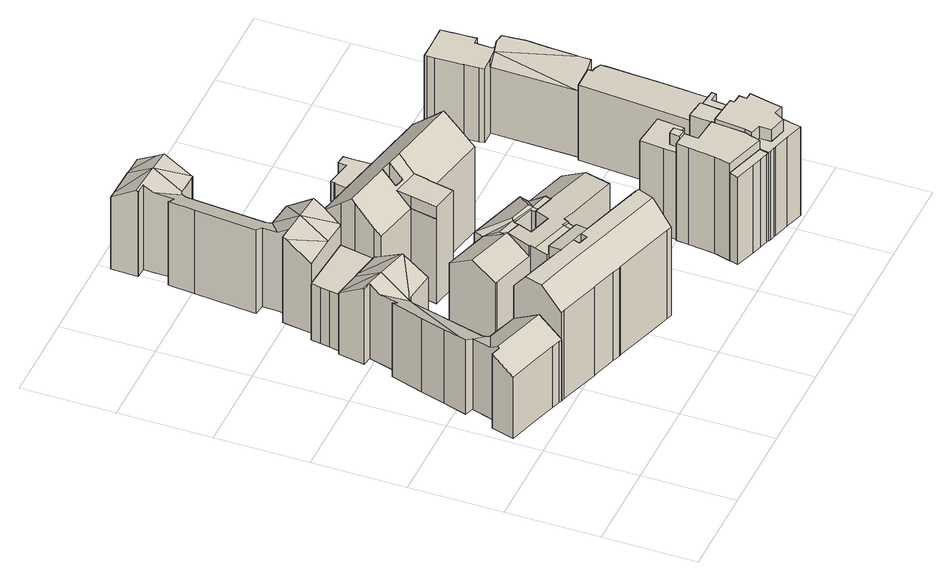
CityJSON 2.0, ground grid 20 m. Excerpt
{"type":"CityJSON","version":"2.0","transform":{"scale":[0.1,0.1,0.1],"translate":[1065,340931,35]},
"CityObjects":{
"building1":{"type":"Building","children":["building1-1","building1-2","building1-3"]},
"building1-1":{"type":"BuildingPart","attributes":{"measuredHeight":18.65,"roofType":"SATTELDACH","HoeheDach":"55","NiedrigsteTraufeDesGebaeudes":"51","Blattnummer":"102081","HoeheGrund":"36"},"parents":["building1"],"geometry":[{"type":"Solid","lod":"2","boundaries":[[[[0,1,2,3,4,5,6,7,8]],[[9,2,1,10]],[[11,12,6,13,14,15]],[[13,16,17,14]],[[13,18,16]],[[19,20,13,6]],[[21,22,23,19,6]],[[20,24,25,18,13]],[[24,26,27,25]],[[21,6,5]],[[28,29,30,31]],[[31,30,32,33]],[[34,4,3,35]],[[36,0,8,37]],[[38,39,40,41]],[[41,40,42,43]],[[43,42,44,45]],[[46,47,48,49]],[[49,48,50,51]],[[51,50,52,53]],[[54,11,15,55]],[[56,23,22,57]],[[58,27,26,59]],[[32,60,10,1,0,36,61,62,63,33]],[[16,18,25,27,58,64,65,66,67,17]],[[19,23,56,68,69,70,59,26,24,20]],[[59,70,69,68,56,57,71,72,34,35,73,74,75,76,46,49,51,53,77,28,31,33,63,62,61,36,37,78,38,41,43,45,79,80,54,55,81,67,66,65,64,58]],[[34,72,71,57,22,21,5,4]],[[9,82,75,74,73,2]],[[44,83,12,11,54,80,79,45]],[[15,14,17,67,81,55]],[[47,46,76,75,82,84]],[[2,73,35,3]],[[8,7,39,38,78,37]],[[77,53,52,85,29,28]],[[6,12,83,44,42,40,39,7]],[[86,84,82,9,10,60]],[[85,52,50,48,47,84,86,60,32,30,29]]]]}]},
"building1-2":{"type":"BuildingPart","attributes":{"measuredHeight":13.83,"roofType":"FLACHDACH","HoeheDach":"51","NiedrigsteTraufeDesGebaeudes":"51","Blattnummer":"102081","HoeheGrund":"37"},"parents":["building1"],"geometry":[{"type":"Solid","lod":"2","boundaries":[[[[87,88,89,90,91,92,93]],[[94,95,96,97,98,99,100]],[[100,99,88,87]],[[99,98,89,88]],[[98,97,90,89]],[[97,96,91,90]],[[96,95,92,91]],[[95,94,93,92]],[[94,100,87,93]]]]}]},
"building1-3":{"type":"BuildingPart","attributes":{"measuredHeight":21.2,"roofType":"SATTELDACH","HoeheDach":"60","NiedrigsteTraufeDesGebaeudes":"56","Blattnummer":"102081","HoeheGrund":"38"},"parents":["building1"],"geometry":[{"type":"Solid","lod":"2","boundaries":[[[[101,102,103]],[[101,104,105,102]],[[104,106,107,108,109,105]],[[110,111,112]],[[110,113,114,115,116,117,118,119,120,111]],[[119,121,122,123,120]],[[119,124,121]],[[125,126,104,101]],[[127,128,129,130,106,104]],[[131,132,127,104]],[[126,133,131,104]],[[134,135,136,119,118]],[[137,138,139,124,119]],[[136,137,119]],[[138,140,139]],[[141,109,108,142]],[[143,144,145,146]],[[147,148,149,150]],[[150,149,151,152]],[[152,151,153,154]],[[155,156,157,158]],[[159,114,113,160]],[[161,123,122,162]],[[163,130,129,164]],[[164,129,128,165]],[[166,135,134,167]],[[168,169,170,166,167,171,172,173,174,155,158,175,163,164,165,176,177,178,179,180,181,182,183,184,185,141,142,186,143,146,187,147,150,152,154,188,189,159,160,190,191,192,193,161,162,194,195,196,197]],[[121,124,139,140,197,196,195,194,162,122]],[[136,135,166,170,169,168,197,140,138,137]],[[144,107,106,157,156,198,116,115,199,153,151,149,148,200,145]],[[103,102,105,109,141,185,184,183]],[[182,181,125,101,103,183]],[[106,130,163,175,158,157]],[[153,199,115,114,159,189,188,154]],[[155,174,173,172,117,116,198,156]],[[112,111,120,123,161,193,192,191]],[[133,179,178,177,132,131]],[[177,176,165,128,127,132]],[[126,125,181,180,179,133]],[[171,167,134,118,117,172]],[[190,160,113,110,112,191]],[[145,200,148,147,187,146]],[[108,107,144,143,186,142]]]]}]},
"building2":{"type":"Building","children":["building2-1","building2-2","building2-3","building2-4"]},
"building2-1":{"type":"BuildingPart","attributes":{"measuredHeight":24.41,"roofType":"PULTDACH","HoeheDach":"60","NiedrigsteTraufeDesGebaeudes":"57","Blattnummer":"102081","HoeheGrund":"36"},"parents":["building2"],"geometry":[{"type":"Solid","lod":"2","boundaries":[[[[201,202,203,204,205,206]],[[204,207,208,209,210,205]],[[211,212,213,214]],[[215,216,217,218]],[[219,201,206,220]],[[221,210,209,222]],[[223,211,214,224]],[[202,225,203]],[[226,227,228,229]],[[229,228,230,231]],[[231,230,232,233]],[[234,235,236,237]],[[237,236,238,239]],[[240,217,216,241]],[[242,243,244,234,237,239,245,223,224,246,247,248,219,220,249,221,222,250,251,252,253,226,229,231,233,254,255,240,241]],[[243,242,241,216,215,256]],[[218,217,240,255]],[[244,243,256,257,235,234]],[[258,218,255,254,233,232]],[[223,245,239,238,212,211]],[[214,213,259,247,246,224]],[[208,207,251,250,222,209]],[[248,247,259,225,202,201,219]],[[203,227,226,253,252,204]],[[252,251,207,204]],[[206,205,210,221,249,220]],[[212,238,236,235,257,256,215,218,258,232,230,228,227,203,225,259,213]]]]}]},
"building2-2":{"type":"BuildingPart","attributes":{"measuredHeight":23.6,"roofType":"FLACHDACH","HoeheDach":"60","NiedrigsteTraufeDesGebaeudes":"60","Blattnummer":"102081","HoeheGrund":"36"},"parents":["building2"],"geometry":[{"type":"Solid","lod":"2","boundaries":[[[[260,223,239,237]],[[261,262,263,264]],[[264,263,223,260]],[[263,262,239,223]],[[262,261,237,239]],[[261,264,260,237]]]]}]},
"building2-3":{"type":"BuildingPart","attributes":{"measuredHeight":24.23,"roofType":"WALMDACH","HoeheDach":"60","NiedrigsteTraufeDesGebaeudes":"57","Blattnummer":"102081","HoeheGrund":"36"},"parents":["building2"],"geometry":[{"type":"Solid","lod":"2","boundaries":[[[[265,266,267]],[[265,268,269,270,271,272,266]],[[271,273,207,272]],[[271,274,275,273]],[[274,276,277,278,279,280,281,275]],[[282,271,270]],[[283,284,276,274,271]],[[282,285,286,287,283,271]],[[288,289,283,287]],[[284,283,290,277,276]],[[289,217,290,283]],[[291,269,268,292]],[[293,281,280,294]],[[294,280,279,295]],[[295,279,278,296]],[[297,286,285,298]],[[267,266,272,207,273,275,281,293,299,300,301,302,303,304]],[[305,306,307,308,309,296,278,277,290,217,289,288]],[[309,308,307,306,305,310,297,298,311,312,291,292,313,304,303,302,301,300,299,293,294,295,296]],[[312,311,298,285,282,270,269,291]],[[310,305,288,287,286,297]],[[313,292,268,265,267,304]]]]}]},
"building2-4":{"type":"BuildingPart","attributes":{"measuredHeight":26.46,"roofType":"PULTDACH","HoeheDach":"62","NiedrigsteTraufeDesGebaeudes":"58","Blattnummer":"102081","HoeheGrund":"36"},"parents":["building2"],"geometry":[{"type":"Solid","lod":"2","boundaries":[[[[314,315,316,317,318,319,320,321,322,323,324,325]],[[323,326,327,328,329,324]],[[322,330,319,318,331,332,333,323]],[[317,334,335,336,337,318]],[[338,339,340,341]],[[341,340,342,343]],[[344,321,320,345]],[[346,329,328,347]],[[347,328,327,224]],[[348,349,350,351]],[[351,350,352,353]],[[323,333,326]],[[337,331,318]],[[354,330,322,355]],[[356,357,358,359]],[[260,336,335,360]],[[360,335,334,361]],[[361,362,363,356,359,364,365,348,351,353,366,338,341,343,367,368,346,347,224,369,223,370,260,360],[355,344,345,371,354]],[[340,339,372,352,350,349,373,374,358,357,316,315,314,325,342]],[[342,325,324,329,346,368,367,343]],[[357,356,363,362,361,334,317,316]],[[365,364,359,358,374,373,349,348]],[[331,337,336,260,370,223,332]],[[332,223,369,224,327,326,333]],[[320,319,330,354,371,345]],[[344,355,322,321]],[[366,353,352,372,339,338]]]]}]},
"building3":{"type":"Building","attributes":{"measuredHeight":27.23,"roofType":"SATTELDACH","HoeheDach":"63","NiedrigsteTraufeDesGebaeudes":"57","Blattnummer":"102081","HoeheGrund":"36"},"geometry":[{"type":"Solid","lod":"2","boundaries":[[[[375,376,377,378,379,380,381,382,383,384,385,386]],[[387,388,389,390,381,380,391,392]],[[393,394,395,396]],[[397,398,399,400]],[[400,399,401,402]],[[403,394,398,397]],[[404,385,384,405]],[[405,384,383,406]],[[406,383,382,407]],[[408,378,377,409]],[[393,410,411,394]],[[394,411,412]],[[391,413,392]],[[414,415,416,417]],[[418,390,389,419]],[[420,421,422,419,389,388,387,392,413,423,424]],[[407,425,418,419,422,421,420,424,426,427,428,429,403,397,400,402,430,404,405,406],[409,431,414,417,432,408]],[[427,426,433,410,393,396,428]],[[426,424,423,433]],[[415,414,431,409,377,376]],[[416,379,378,408,432,417]],[[390,418,425,407,382,381]],[[396,395,394,403,429,428]],[[401,386,385,404,430,402]],[[433,423,413,391,412,411,410]],[[394,395,394,412,391,380,379,416,415,376,375,386,401,399,398]]]]}]},
"building4":{"type":"Building","children":["building4-1","building4-2","building4-3","building4-4"]},
"building4-1":{"type":"BuildingPart","attributes":{"measuredHeight":24.28,"roofType":"FLACHDACH","HoeheDach":"60","NiedrigsteTraufeDesGebaeudes":"60","Blattnummer":"102081","HoeheGrund":"36"},"parents":["building4"],"geometry":[{"type":"Solid","lod":"2","boundaries":[[[[434,435,436,437]],[[438,439,440,441]],[[441,440,434,437]],[[440,439,435,434]],[[439,438,436,435]],[[438,441,437,436]]]]}]},
"building4-2":{"type":"BuildingPart","attributes":{"measuredHeight":21.52,"roofType":"FLACHDACH","HoeheDach":"57","NiedrigsteTraufeDesGebaeudes":"57","Blattnummer":"102081","HoeheGrund":"36"},"parents":["building4"],"geometry":[{"type":"Solid","lod":"2","boundaries":[[[[437,436,435,434,442,443,444,445,446,447,448]],[[449,450,451,452,453,454,455,456,457,458,459]],[[459,458,436,437]],[[458,457,435,436]],[[457,456,434,435]],[[456,455,442,434]],[[455,454,443,442]],[[454,453,444,443]],[[453,452,445,444]],[[452,451,446,445]],[[451,450,447,446]],[[450,449,448,447]],[[449,459,437,448]]]]}]},
"building4-3":{"type":"BuildingPart","attributes":{"measuredHeight":21.57,"roofType":"FLACHDACH","HoeheDach":"57","NiedrigsteTraufeDesGebaeudes":"57","Blattnummer":"102081","HoeheGrund":"36"},"parents":["building4"],"geometry":[{"type":"Solid","lod":"2","boundaries":[[[[460,461,462,463,464,465,466,467]],[[468,469,470,471,472,473,474,475]],[[475,474,461,460]],[[474,473,462,461]],[[473,472,463,462]],[[472,471,464,463]],[[471,470,465,464]],[[470,469,466,465]],[[469,468,467,466]],[[468,475,460,467]]]]}]},
"building4-4":{"type":"BuildingPart","attributes":{"measuredHeight":23.95,"roofType":"FLACHDACH","HoeheDach":"59","NiedrigsteTraufeDesGebaeudes":"59","Blattnummer":"102081","HoeheGrund":"35"},"parents":["building4"],"geometry":[{"type":"Solid","lod":"2","boundaries":[[[[476,477,478,479,480,481,482,483,484,485,486]],[[487,488,489,490,491,492,493,494,495,496,497]],[[497,496,477,476]],[[496,495,478,477]],[[495,494,479,478]],[[494,493,480,479]],[[493,492,481,480]],[[492,491,482,481]],[[491,490,483,482]],[[490,489,484,483]],[[489,488,485,484]],[[488,487,486,485]],[[487,497,476,486]]]]}]},
"building5":{"type":"Building","attributes":{"measuredHeight":4.76,"roofType":"FLACHDACH","HoeheDach":"44","NiedrigsteTraufeDesGebaeudes":"44","Blattnummer":"102081","HoeheGrund":"40"},"geometry":[{"type":"Solid","lod":"2","boundaries":[[[[498,499,500,501,502,503,504,505,506,507]],[[508,509,510,511,512,513,514,515,516,517]],[[517,516,499,498]],[[516,515,500,499]],[[515,514,501,500]],[[514,513,502,501]],[[513,512,503,502]],[[512,511,504,503]],[[511,510,505,504]],[[510,509,506,505]],[[509,508,507,506]],[[508,517,498,507]]]]}]},
"building6":{"type":"Building","children":["building6-1","building6-2","building6-3","building6-4","building6-5"]},
"building6-1":{"type":"BuildingPart","attributes":{"measuredHeight":20.48,"roofType":"PULTDACH","HoeheDach":"57","NiedrigsteTraufeDesGebaeudes":"53","Blattnummer":"102081","HoeheGrund":"36"},"parents":["building6"],"geometry":[{"type":"Solid","lod":"2","boundaries":[[[[518,519,520,521,522,523]],[[521,524,522]],[[525,526,527,528]],[[529,530,526,525]],[[531,532,533,534]],[[534,533,535,536]],[[537,519,518,538]],[[538,518,523,539]],[[540,541,542,543]],[[521,544,524]],[[545,546,547,548]],[[549,550,551,552]],[[552,551,553,554]],[[554,553,555,556]],[[556,555,557,558]],[[558,557,559,560]],[[561,562,563,564]],[[530,565,535,533,532,566,544,521,567,542,541,568,569,570,563,562,571,572,547,546,573,574,527,526]],[[556,558,560,575,576,537,538,539,577,578,579,531,534,536,580,529,525,528,581,582,545,548,583,584,561,564,585,586,587,540,543,588,549,552,554]],[[527,574,573,546,545,582,581,528]],[[537,576,575,560,559,589,520,519]],[[586,585,564,563,570,569]],[[572,571,562,561,584,583,548,547]],[[550,549,588,590,591]],[[591,590,567,521]],[[567,590,588,543,542]],[[540,587,586,569,568,541]],[[523,522,524,578,577,539]],[[531,579,578,524,544,566,532]],[[580,536,535,565,530,529]],[[520,589,559,557,555,553,551,550,591,521]]]]}]},
"building6-2":{"type":"BuildingPart","attributes":{"measuredHeight":21.84,"roofType":"FLACHDACH","HoeheDach":"57","NiedrigsteTraufeDesGebaeudes":"57","Blattnummer":"102081","HoeheGrund":"36"},"parents":["building6"],"geometry":[{"type":"Solid","lod":"2","boundaries":[[[[592,593,594,595,596,597,598,599,600,601,481,602,603,604,605,606]],[[607,608,609,610,611,612,613,614,615,616,617,618,619,620,621,622]],[[622,621,593,592]],[[621,620,594,593]],[[620,619,595,594]],[[619,618,596,595]],[[618,617,597,596]],[[617,616,598,597]],[[616,615,599,598]],[[615,614,600,599]],[[614,613,601,600]],[[613,612,481,601]],[[612,611,602,481]],[[611,610,603,602]],[[610,609,604,603]],[[609,608,605,604]],[[608,607,606,605]],[[607,622,592,606]]]]}]},
"building6-3":{"type":"BuildingPart","attributes":{"measuredHeight":21.47,"roofType":"FLACHDACH","HoeheDach":"57","NiedrigsteTraufeDesGebaeudes":"57","Blattnummer":"102081","HoeheGrund":"36"},"parents":["building6"],"geometry":[{"type":"Solid","lod":"2","boundaries":[[[[623,624,625,626,627,628,629]],[[630,631,632,633,634,635,636]],[[636,635,624,623]],[[635,634,625,624]],[[634,633,626,625]],[[633,632,627,626]],[[632,631,628,627]],[[631,630,629,628]],[[630,636,623,629]]]]}]},
"building6-4":{"type":"BuildingPart","attributes":{"measuredHeight":20.47,"roofType":"PULTDACH","HoeheDach":"56","NiedrigsteTraufeDesGebaeudes":"54","Blattnummer":"102081","HoeheGrund":"35"},"parents":["building6"],"geometry":[{"type":"Solid","lod":"2","boundaries":[[[[637,638,639,640]],[[640,639,518,641]],[[641,518,642,643]],[[643,642,644,645]],[[645,644,646,647]],[[647,646,648,649]],[[649,648,650,651]],[[651,650,652,653]],[[653,652,654,655]],[[655,654,656,657]],[[658,659,660,661]],[[661,660,662,663]],[[663,662,638,637]],[[664,665,666,667]],[[668,667,666,669,659,658]],[[664,670,657,656,671,665]],[[649,651,653,655,657,670,664,667,668,658,661,663,637,640,641,643,645,647]],[[662,660,659,669,666,665,671,656,654,652,650,648,646,644,642,518,639,638]]]]}]},
"building6-5":{"type":"BuildingPart","attributes":{"measuredHeight":24.71,"roofType":"FLACHDACH","HoeheDach":"60","NiedrigsteTraufeDesGebaeudes":"57","Blattnummer":"102081","HoeheGrund":"36"},"parents":["building6"],"geometry":[{"type":"Solid","lod":"2","boundaries":[[[[672,631,673,674,675,676]],[[677,678,679,680]],[[680,679,681,682]],[[676,681,683,672]],[[684,685,686,687]],[[687,686,688,689]],[[689,688,690,691]],[[691,690,692,693]],[[693,692,694,695]],[[695,694,696,697]],[[697,696,698,699]],[[700,701,702,703]],[[704,675,674,705]],[[705,674,673,706]],[[707,708,709,702,701,710,698,696,694,692,690,688,686,685,683,681,679,678,711,712]],[[695,697,699,713,700,703,714,715,716,717,718,677,680,682,704,705,706,719,720,684,687,689,691,693]],[[684,720,719,706,673,631,672,683,685]],[[716,715,708,707,712,717]],[[702,709,708,715,714,703]],[[700,713,699,698,710,701]],[[681,676,675,704,682]],[[712,711,678,677,718,717]]]]}]}
},
"vertices":[
[61,370,184],[60,370,184],[104,356,161],[98,366,165],[150,532,157],[151,533,157],[152,537,157],[45,388,194],[41,376,194],[112,354,157],[48,329,185],[129,610,196],[122,586,181],[166,601,197],[109,615,197],[109,613,195],[125,669,161],[119,670,161],[178,659,161],[234,582,195],[234,584,197],[155,536,157],[160,538,159],[224,527,163],[235,587,195],[185,658,161],[243,632,169],[245,647,161],[8,265,10],[8,265,161],[22,314,194],[22,314,10],[42,308,194],[42,308,10],[150,532,10],[98,366,10],[61,370,10],[41,376,10],[57,428,10],[57,428,193],[73,480,192],[73,480,10],[95,550,191],[95,550,10],[112,546,181],[112,546,10],[149,222,10],[149,222,161],[148,222,161],[148,222,10],[142,224,161],[142,224,10],[123,230,161],[123,230,10],[129,610,10],[109,613,10],[224,527,10],[160,538,10],[245,647,10],[243,632,10],[43,311,197],[60,370,10],[48,329,10],[43,311,10],[185,658,10],[178,659,10],[125,669,10],[119,670,10],[234,582,10],[234,584,10],[235,587,10],[155,536,10],[151,533,10],[104,356,10],[112,354,10],[178,333,10],[163,274,10],[87,241,10],[45,388,10],[112,549,10],[122,586,10],[109,615,10],[178,333,157],[112,549,181],[163,274,196],[87,241,161],[99,294,196],
[130,731,18],[259,722,18],[253,690,18],[245,647,18],[119,670,18],[123,690,18],[127,710,18],[127,710,157],[123,690,157],[119,670,157],[245,647,157],[253,690,157],[259,722,157],[130,731,157],
[205,726,206],[138,786,243],[130,731,206],[211,786,247],[139,792,247],[216,846,206],[167,815,230],[165,791,246],[140,793,246],[165,1101,244],[164,1102,245],[164,1101,245],[166,1101,244],[187,1100,244],[187,1079,232],[229,1036,208],[231,1039,210],[234,1039,210],[239,1100,247],[164,1105,247],[179,1158,213],[168,1158,213],[166,1159,213],[244,1156,213],[259,722,206],[260,726,209],[273,839,207],[273,840,206],[271,840,206],[217,846,206],[268,781,247],[272,830,213],[267,763,235],[280,1037,212],[283,1037,212],[283,1039,213],[286,1097,247],[287,1110,238],[254,1155,213],[290,1154,213],[140,793,35],[165,791,35],[169,847,35],[169,847,230],[145,850,242],[145,850,35],[157,983,35],[157,983,242],[162,1038,242],[162,1038,35],[164,1037,241],[164,1037,35],[186,1036,230],[186,1036,35],[220,1026,35],[220,1026,212],[208,855,211],[208,855,35],[187,1100,35],[166,1101,35],[166,1159,35],[168,1158,35],[217,846,35],[271,840,35],[273,840,35],[283,1037,35],[280,1037,35],[287,1110,35],[286,1097,35],[283,1039,35],[234,1039,35],[231,1039,35],[229,1036,35],[227,1033,35],[216,846,35],[273,839,35],[272,830,35],[268,781,35],[267,763,35],[260,726,35],[259,722,35],[205,726,35],[130,731,35],[138,786,35],[139,792,35],[167,815,35],[145,854,35],[186,1038,35],[187,1079,35],[165,1101,35],[164,1101,35],[164,1102,35],[164,1105,35],[179,1158,35],[244,1156,35],[254,1155,35],[290,1154,35],[227,1033,209],[186,1038,230],[145,854,242],
[191,373,224],[286,344,224],[304,396,253],[300,398,253],[203,428,253],[189,374,224],[316,450,220],[293,457,220],[218,480,220],[216,481,220],[359,277,249],[370,307,249],[285,333,249],[275,303,249],[529,326,253],[540,380,219],[448,409,219],[431,357,253],[191,373,9],[189,374,9],[216,481,9],[218,480,9],[359,277,9],[275,303,9],[286,344,250],[336,386,9],[336,386,253],[326,356,251],[326,356,9],[376,341,251],[376,341,9],[385,371,253],[385,371,9],[387,313,9],[387,313,250],[384,303,249],[384,303,9],[371,309,249],[371,309,9],[448,409,9],[540,380,9],[529,326,9],[518,272,9],[410,305,9],[370,307,9],[285,333,9],[288,343,9],[286,344,9],[203,428,9],[293,457,9],[316,450,9],[300,398,9],[304,396,9],[428,358,9],[431,357,9],[518,272,250],[410,305,250],[428,358,253],[288,343,250],
[372,273,9],[384,303,245],[371,309,245],[359,277,245],[372,273,245],
[310,394,251],[302,407,251],[300,398,251],[336,386,252],[339,397,252],[340,396,252],[342,401,252],[304,412,251],[316,452,218],[346,404,255],[322,471,218],[395,389,255],[454,431,217],[455,431,217],[407,446,217],[383,453,217],[322,472,217],[347,394,252],[397,382,251],[397,383,252],[388,381,251],[385,371,251],[393,368,251],[431,357,251],[436,371,251],[448,412,217],[339,397,12],[336,386,12],[322,472,12],[383,453,12],[407,446,12],[455,431,12],[385,371,12],[388,381,12],[322,471,12],[316,452,12],[316,450,12],[304,412,12],[302,407,12],[300,398,12],[431,357,12],[436,371,12],[448,409,12],[448,412,12],[454,431,12],[393,368,12],[347,394,12],[340,396,12],[310,394,12],
[263,237,273],[336,214,273],[483,169,273],[497,204,273],[350,249,273],[331,255,273],[327,241,273],[304,248,273],[309,262,273],[272,273,273],[171,305,273],[161,268,273],[280,302,237],[275,303,237],[181,332,237],[178,333,237],[331,256,273],[360,277,268],[359,277,268],[280,302,268],[500,211,264],[507,231,237],[372,273,237],[360,277,237],[242,193,9],[242,193,227],[157,220,227],[157,220,9],[149,222,227],[149,222,9],[304,248,9],[327,241,9],[178,333,9],[181,332,9],[318,170,9],[318,170,227],[316,170,227],[316,170,9],[298,176,227],[298,176,9],[331,256,9],[309,262,9],[466,124,9],[466,124,227],[454,128,227],[454,128,9],[507,231,9],[500,211,9],[497,204,9],[483,169,9],[424,137,9],[319,170,9],[251,191,9],[161,268,9],[171,305,9],[280,302,9],[360,277,9],[331,255,9],[251,191,227],[319,170,227],[424,137,227],
[355,677,281],[360,676,281],[360,677,281],[384,672,280],[384,671,281],[416,665,281],[567,634,281],[573,690,231],[575,700,223],[267,763,223],[259,722,260],[255,698,281],[425,594,218],[449,589,218],[560,567,218],[565,610,259],[409,631,248],[402,599,218],[332,553,218],[343,611,218],[342,611,218],[331,553,218],[243,632,9],[243,632,218],[245,647,232],[245,647,9],[253,690,273],[253,690,9],[343,611,9],[259,722,9],[267,763,9],[575,700,9],[573,690,9],[384,672,9],[360,677,9],[332,553,248],[343,611,248],[349,643,248],[402,599,248],[355,647,9],[355,647,253],[378,642,253],[378,642,9],[565,610,9],[560,567,9],[402,599,9],[425,594,9],[449,589,9],[401,599,248],[401,599,9],[567,634,9],[389,542,9],[332,553,9],[331,553,9],[342,611,9],[255,698,9],[360,676,9],[384,671,9],[389,542,248],
[700,201,7],[703,223,7],[720,221,7],[718,199,7],[720,221,250],[703,223,250],[700,201,250],[718,199,250],
[684,202,7],[687,229,7],[692,280,7],[765,273,7],[759,215,7],[740,217,7],[738,197,7],[738,197,222],[740,217,222],[759,215,222],[765,273,222],[692,280,222],[687,229,222],[684,202,222],[700,201,222],[703,223,222],[720,221,222],[718,199,222],
[665,84,6],[753,57,6],[748,38,6],[747,37,6],[743,39,6],[725,44,6],[703,51,6],[659,65,6],[659,65,222],[703,51,222],[725,44,222],[743,39,222],[747,37,222],[748,38,222],[753,57,222],[665,84,222],
[718,199,5],[715,169,5],[771,164,5],[770,157,5],[764,93,5],[753,57,5],[665,84,5],[675,119,5],[681,175,5],[684,202,5],[700,201,5],[700,201,244],[684,202,244],[681,175,244],[675,119,244],[665,84,244],[753,57,244],[764,93,244],[770,157,244],[771,164,244],[715,169,244],[718,199,244],
[579,846,46],[579,817,46],[579,816,46],[579,775,46],[492,790,46],[499,830,46],[500,833,46],[501,840,46],[557,830,46],[560,848,46],[560,848,94],[557,830,94],[501,840,94],[500,833,94],[499,830,94],[492,790,94],[579,775,94],[579,816,94],[579,817,94],[579,846,94],
[875,461,202],[892,461,214],[892,486,214],[867,651,195],[839,468,176],[839,466,176],[843,649,176],[806,765,12],[806,765,195],[806,770,195],[806,770,12],[806,749,12],[806,749,195],[812,648,12],[812,648,195],[810,659,195],[810,659,12],[809,690,195],[809,690,12],[892,461,12],[875,461,12],[839,466,12],[877,690,12],[877,690,195],[876,658,195],[876,658,12],[843,649,195],[889,771,12],[889,771,195],[890,741,195],[890,741,12],[894,646,12],[894,646,216],[895,616,217],[895,616,12],[896,599,217],[896,599,12],[894,548,216],[894,548,12],[894,545,216],[894,545,12],[894,531,215],[894,531,12],[891,721,12],[891,721,195],[892,696,195],[892,696,12],[808,692,195],[842,649,195],[883,653,195],[877,693,195],[877,695,195],[883,695,195],[891,725,195],[890,737,195],[883,771,195],[845,770,195],[893,509,12],[892,486,12],[839,468,12],[843,649,12],[842,649,12],[808,692,12],[845,770,12],[883,771,12],[890,737,12],[891,725,12],[883,695,12],[877,695,12],[877,693,12],[883,653,12],[893,509,215],[883,653,175],[883,653,207],
[852,52,5],[846,25,5],[843,9,5],[842,9,5],[803,21,5],[768,31,5],[765,32,5],[753,35,5],[748,37,5],[748,38,5],[759,76,5],[781,70,5],[781,44,5],[818,35,5],[831,57,5],[831,57,224],[818,35,224],[781,44,224],[781,70,224],[759,76,224],[753,57,224],[748,38,224],[748,37,224],[753,35,224],[765,32,224],[768,31,224],[803,21,224],[842,9,224],[843,9,224],[846,25,224],[852,52,224],
[876,206,8],[875,196,8],[855,198,8],[849,140,8],[832,142,8],[839,210,8],[848,209,8],[848,209,223],[839,210,223],[832,142,223],[849,140,223],[855,198,223],[875,196,223],[876,206,223],
[820,217,5],[820,217,190],[839,466,190],[839,466,5],[875,461,5],[875,451,203],[875,451,5],[881,449,205],[881,449,5],[891,441,208],[891,441,5],[890,430,209],[890,430,5],[890,423,209],[890,423,5],[887,375,209],[887,375,5],[884,322,209],[884,322,5],[883,308,209],[883,308,5],[848,209,5],[848,209,200],[839,210,196],[839,210,5],[839,215,196],[839,215,5],[878,241,5],[878,241,209],[876,206,209],[876,206,5],[875,206,5],[875,206,209],[880,263,5],[880,263,209],
[833,151,223],[839,215,223],[820,217,223],[798,220,223],[792,155,223],[764,93,6],[764,93,253],[770,157,253],[770,157,6],[792,155,253],[792,155,6],[833,151,253],[832,142,6],[832,142,253],[849,140,253],[849,140,6],[853,140,253],[853,140,6],[851,124,253],[851,124,6],[867,123,253],[867,123,6],[856,74,253],[856,74,6],[852,52,253],[852,52,6],[831,57,253],[831,57,6],[818,35,6],[818,35,253],[781,44,253],[781,44,6],[798,220,6],[820,217,6],[839,215,6],[760,76,253],[781,70,253],[781,69,253],[830,56,253],[760,79,253],[759,76,253],[830,56,6],[781,69,6],[781,70,6],[760,76,6],[759,76,6],[760,79,6],[839,210,6],[833,151,6]
]}
